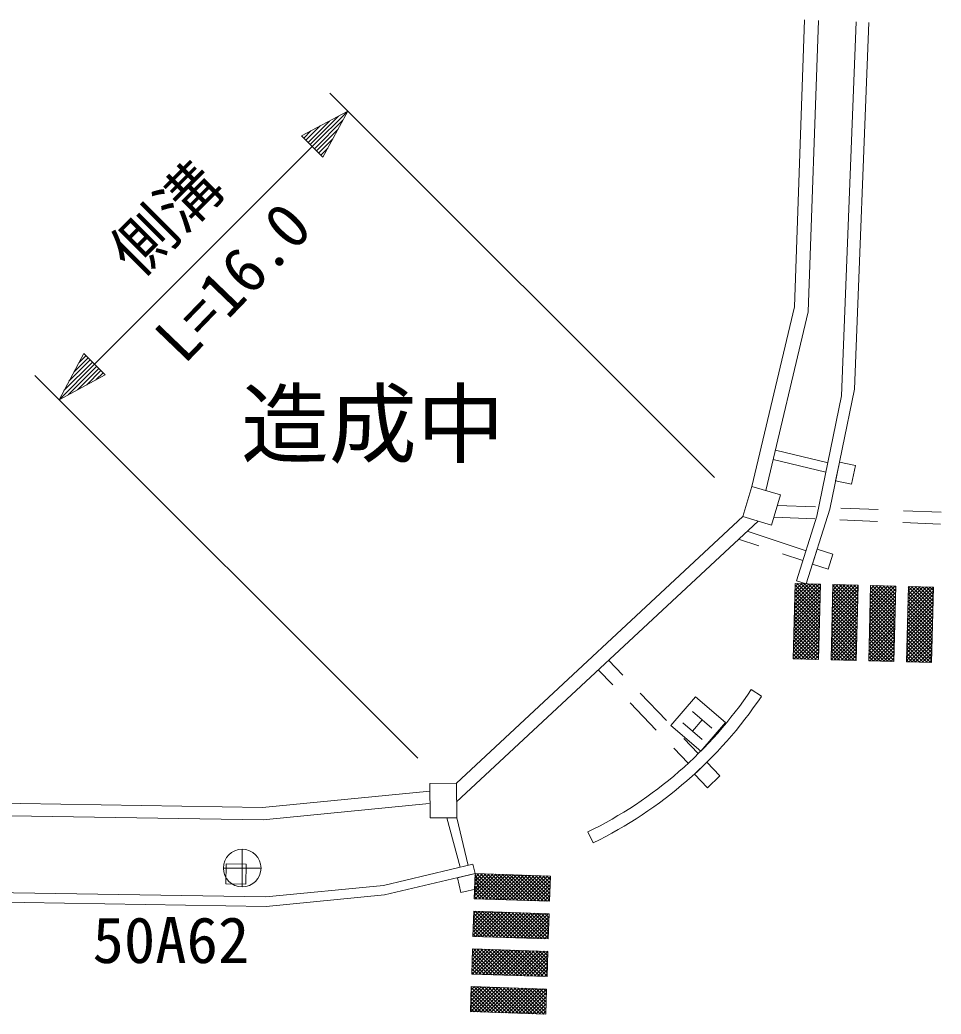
# Model space of a CAD drawing. Units: millimetres, scale not verified. Extents: x 40000 to 680000, y 20000 to 380000.
# Drawn here: x 219865 to 256524, y 291747 to 331336 of the extents above; entities that cross this region are included whole.
import ezdxf
from ezdxf.enums import TextEntityAlignment as Align

# ---------------------------------------------------------------- set-up
doc = ezdxf.new("R2010")
doc.units = ezdxf.units.MM
doc.header["$LTSCALE"] = 1000
for name, color, linetype, lineweight in [('M-BGD', 7, 'Continuous', 13), ('M-BMK-SRVR', 3, 'Continuous', 13), ('M-STR-HTXT', 7, 'Continuous', 13), ('M-STR-STRC', 7, 'Continuous', 13), ('M-STR-STRD', 7, 'Continuous', 13)]:
    doc.layers.add(name, color=color, linetype=linetype, lineweight=lineweight)
doc.styles.add('ＭＳ ゴシック', font='')
doc.styles.get('ＭＳ ゴシック').set_extended_font_data('MS Gothic')

msp = doc.modelspace()

# ---------------------------------------------------------------- linework, layer by layer
at = {"layer": 'M-BGD'}
for p, q in [((250692, 319905), (251093, 331336)), ((251237, 319712), (251645, 331316)), ((253141, 331258), (252559, 316362)), ((253642, 331238), (253072, 316637)), ((248990, 312758), (250692, 319905)), ((249543, 312596), (251237, 319712)), ((252559, 316362), (251580, 311571)), ((253072, 316637), (252095, 311856)), ((249928, 314207), (252029, 313699)), ((249837, 313831), (251938, 313323)), ((252478, 313728), (252325, 312980)), ((253113, 313598), (252478, 313728)), ((252960, 312850), (253113, 313598)), ((248990, 312758), (248637, 311557)), ((250128, 312423), (248990, 312758)), ((252325, 312980), (252960, 312850)), ((249775, 311222), (250128, 312423)), ((250005, 312004), (251528, 311940)), ((251580, 311571), (250770, 309005)), ((252095, 311856), (251156, 308883)), ((252528, 311898), (254026, 311834)), ((255025, 311792), (256524, 311729)), ((237238, 300940), (248637, 311557)), ((237243, 300203), (249242, 311379)), ((248637, 311557), (249775, 311222)), ((249867, 311535), (251501, 311466)), ((252500, 311424), (253998, 311360)), ((254997, 311318), (256496, 311255)), ((248807, 310974), (251152, 310199)), ((248465, 310655), (249270, 310390)), ((250219, 310076), (251024, 309810)), ((251591, 310259), (251401, 309659)), ((252219, 310060), (251591, 310259)), ((252030, 309460), (252219, 310060)), ((251401, 309659), (252030, 309460)), ((250770, 309005), (251156, 308883)), ((243284, 305841), (243860, 305242)), ((242883, 305455), (243458, 304857)), ((244553, 304521), (245592, 303440)), ((248971, 304670), (249373, 304401)), ((244151, 304136), (245191, 303054)), ((246285, 302719), (246861, 302120)), ((245884, 302333), (246459, 301734)), ((246707, 301305), (247204, 301777)), ((247204, 301777), (247723, 301231)), ((247226, 300759), (246707, 301305)), ((236183, 300933), (237238, 300940)), ((236192, 299558), (236183, 300933)), ((237238, 300940), (237248, 299565)), ((247723, 301231), (247226, 300759)), ((237248, 299565), (236192, 299558)), ((236861, 299563), (237384, 297594)), ((237248, 299565), (237705, 297670)), ((242673, 298566), (242461, 299001)), ((228074, 297737), (228061, 296937)), ((228874, 297724), (228074, 297737)), ((228874, 297724), (228861, 296924)), ((237888, 297713), (237976, 297342)), ((234371, 296491), (237976, 297342)), ((237277, 297177), (237976, 297342)), ((237976, 297342), (238114, 296755)), ((228861, 296924), (228061, 296937)), ((237415, 296590), (237277, 297177)), ((238114, 296755), (237415, 296590))]:
    msp.add_line(p, q, dxfattribs=at)
for points in [[(210249, 300294), (229523, 299978), (236185, 300631)], [(210241, 299794), (229543, 299478), (236146, 300127)], [(210400, 296726), (229652, 296411), (234334, 296869), (237888, 297713)], [(210394, 296346), (229667, 296030), (234371, 296491)]]:
    msp.add_lwpolyline(points, dxfattribs=at)
for radius in [16577, 17061]:
    msp.add_arc((235206, 313906), radius, 295.956, 326.1415, dxfattribs=at)
at = {"layer": 'M-BMK-SRVR'}
for p, q in [((228711, 296814), (228711, 298314)), ((229461, 297564), (227961, 297564))]:
    msp.add_line(p, q, dxfattribs=at)
msp.add_circle((228711, 297564), 750, dxfattribs=at)
at = {"layer": 'M-STR-HTXT'}
for p, q in [((247508, 313113), (232203, 328417)), ((232915, 327705), (231077, 326715)), ((231416, 326376), (232548, 327507)), ((232915, 327705), (231501, 326291)), ((232915, 327705), (231925, 325866)), ((231247, 326545), (231812, 327111)), ((232180, 327309), (231331, 326460)), ((231586, 326206), (232717, 327337)), ((231077, 326715), (231925, 325866)), ((231445, 326913), (231162, 326630)), ((232519, 326970), (231671, 326121)), ((222837, 317626), (231501, 326291)), ((231756, 326036), (232321, 326602)), ((232123, 326234), (231841, 325951)), ((221422, 316212), (222412, 318050)), ((222214, 317683), (222497, 317966)), ((223261, 317202), (222412, 318050)), ((221422, 316212), (222837, 317626)), ((222752, 317711), (221620, 316580)), ((222921, 317541), (221790, 316410)), ((221818, 316947), (222667, 317796)), ((222582, 317881), (222016, 317315)), ((235699, 301936), (220454, 317181)), ((221422, 316212), (223261, 317202)), ((222158, 316608), (223006, 317456)), ((223091, 317372), (222525, 316806)), ((222893, 317004), (223176, 317287))]:
    msp.add_line(p, q, dxfattribs=at)
at = {"layer": 'M-STR-STRC'}
for p, q in [((245775, 303237), (246757, 304375)), ((246757, 304375), (247940, 303353)), ((246628, 303796), (247399, 303130)), ((246241, 303348), (247012, 302682)), ((246627, 303015), (247014, 303463)), ((247940, 303353), (246958, 302215)), ((246958, 302215), (245775, 303237))]:
    msp.add_line(p, q, dxfattribs=at)
at = {"layer": 'M-STR-STRD'}
for p, q in [((250643, 305895), (250722, 308894)), ((250696, 307896), (251669, 308869)), ((250700, 308042), (251531, 308873)), ((250704, 308187), (251393, 308877)), ((250707, 308332), (251256, 308880)), ((250711, 308477), (251118, 308884)), ((250715, 308623), (250980, 308888)), ((250719, 308768), (250842, 308891)), ((251695, 307850), (250720, 308825)), ((250722, 308894), (251722, 308868)), ((251699, 307988), (250794, 308892)), ((251702, 308126), (250939, 308889)), ((251706, 308264), (251085, 308885)), ((251710, 308401), (251230, 308881)), ((251713, 308539), (251375, 308877)), ((251717, 308677), (251520, 308873)), ((251643, 305869), (251722, 308868)), ((251720, 308815), (251666, 308870)), ((252143, 305856), (252222, 308855)), ((252197, 307905), (253123, 308831)), ((252201, 308050), (252985, 308835)), ((252204, 308195), (252847, 308839)), ((252208, 308341), (252710, 308842)), ((252212, 308486), (252572, 308846)), ((252216, 308631), (252434, 308849)), ((252220, 308776), (252296, 308853)), ((253195, 307837), (252221, 308812)), ((252222, 308855), (253221, 308829)), ((253199, 307975), (252321, 308852)), ((253203, 308113), (252467, 308849)), ((253206, 308250), (252612, 308845)), ((253210, 308388), (252757, 308841)), ((253213, 308526), (252902, 308837)), ((253217, 308664), (253048, 308833)), ((253143, 305830), (253221, 308829)), ((253221, 308802), (253193, 308829)), ((253642, 305817), (253721, 308816)), ((253702, 308088), (254411, 308797)), ((253706, 308233), (254273, 308801)), ((253710, 308379), (254136, 308805)), ((253713, 308524), (253998, 308808)), ((253717, 308669), (253860, 308812)), ((253721, 308816), (254721, 308789)), ((253721, 308814), (253722, 308816)), ((254697, 307901), (253784, 308814)), ((254701, 308039), (253930, 308810)), ((254705, 308176), (254075, 308806)), ((254708, 308314), (254220, 308802)), ((254712, 308452), (254365, 308799)), ((254716, 308590), (254511, 308795)), ((250685, 307461), (251712, 308488)), ((250688, 307606), (251716, 308633)), ((250692, 307751), (251719, 308779)), ((251684, 307437), (250710, 308411)), ((251688, 307575), (250713, 308549)), ((251691, 307712), (250717, 308687)), ((252185, 307469), (253213, 308497)), ((252189, 307614), (253216, 308642)), ((252193, 307760), (253220, 308787)), ((253188, 307561), (252213, 308536)), ((253192, 307699), (252217, 308674)), ((253687, 307507), (254714, 308535)), ((253691, 307652), (254718, 308680)), ((253694, 307798), (254687, 308790)), ((253698, 307943), (254549, 308794)), ((254687, 307487), (253712, 308462)), ((254690, 307625), (253715, 308600)), ((254694, 307763), (253719, 308738)), ((254642, 305790), (254721, 308789)), ((254719, 308728), (254656, 308791)), ((255142, 305777), (255221, 308776)), ((255185, 307423), (256212, 308450)), ((255189, 307568), (256216, 308595)), ((255193, 307713), (256220, 308741)), ((255197, 307858), (256091, 308753)), ((255200, 308004), (255954, 308757)), ((255204, 308149), (255816, 308761)), ((255208, 308294), (255678, 308764)), ((255212, 308439), (255540, 308768)), ((256188, 307507), (255213, 308482)), ((255216, 308585), (255402, 308771)), ((256191, 307645), (255217, 308620)), ((255219, 308730), (255265, 308775)), ((256195, 307783), (255220, 308757)), ((255221, 308776), (256220, 308750)), ((256198, 307920), (255346, 308773)), ((256202, 308058), (255491, 308769)), ((256206, 308196), (255637, 308765)), ((256209, 308334), (255782, 308761)), ((256213, 308472), (255927, 308758)), ((256217, 308609), (256072, 308754)), ((256142, 305751), (256220, 308750)), ((256220, 308747), (256218, 308750)), ((250673, 307025), (251700, 308052)), ((250677, 307170), (251704, 308198)), ((250681, 307315), (251708, 308343)), ((251677, 307161), (250702, 308136)), ((251681, 307299), (250706, 308274)), ((252174, 307033), (253201, 308061)), ((252178, 307179), (253205, 308206)), ((252181, 307324), (253209, 308351)), ((253177, 307148), (252202, 308123)), ((253181, 307286), (252206, 308261)), ((253184, 307424), (252210, 308398)), ((253675, 307072), (254703, 308099)), ((253679, 307217), (254706, 308244)), ((253683, 307362), (254710, 308389)), ((254676, 307074), (253701, 308049)), ((254679, 307212), (253705, 308186)), ((254683, 307350), (253708, 308324)), ((255174, 306987), (256201, 308014)), ((255177, 307132), (256205, 308160)), ((255181, 307277), (256209, 308305)), ((256177, 307094), (255202, 308068)), ((256180, 307231), (255206, 308206)), ((256184, 307369), (255209, 308344)), ((250662, 306589), (251689, 307617)), ((250665, 306735), (251693, 307762)), ((250669, 306880), (251697, 307907)), ((251666, 306748), (250691, 307722)), ((251670, 306886), (250695, 307860)), ((251673, 307023), (250699, 307998)), ((252162, 306598), (253190, 307625)), ((252166, 306743), (253194, 307770)), ((252170, 306888), (253197, 307916)), ((253166, 306735), (252192, 307709)), ((253170, 306872), (252195, 307847)), ((253174, 307010), (252199, 307985)), ((253664, 306636), (254691, 307663)), ((253668, 306781), (254695, 307808)), ((253672, 306926), (254699, 307954)), ((254665, 306661), (253690, 307635)), ((254669, 306798), (253694, 307773)), ((254672, 306936), (253697, 307911)), ((255166, 306697), (256193, 307724)), ((255170, 306842), (256197, 307869)), ((256166, 306680), (255191, 307655)), ((256170, 306818), (255195, 307793)), ((256173, 306956), (255198, 307931)), ((250654, 306299), (251681, 307326)), ((250658, 306444), (251685, 307471)), ((251655, 306334), (250681, 307309)), ((251659, 306472), (250684, 307447)), ((251663, 306610), (250688, 307585)), ((252155, 306307), (253182, 307335)), ((252159, 306453), (253186, 307480)), ((253155, 306321), (252181, 307296)), ((253159, 306459), (252184, 307434)), ((253163, 306597), (252188, 307572)), ((253652, 306200), (254680, 307227)), ((253656, 306345), (254684, 307373)), ((253660, 306491), (254687, 307518)), ((254654, 306247), (253679, 307222)), ((254658, 306385), (253683, 307360)), ((254661, 306523), (253687, 307497)), ((255155, 306261), (256182, 307288)), ((255158, 306406), (256186, 307433)), ((255162, 306551), (256190, 307579)), ((256155, 306267), (255180, 307242)), ((256159, 306405), (255184, 307379)), ((256162, 306542), (255188, 307517)), ((250646, 306008), (251674, 307036)), ((250650, 306154), (251678, 307181)), ((251644, 305921), (250670, 306896)), ((251648, 306059), (250673, 307033)), ((250674, 305895), (251670, 306890)), ((251652, 306197), (250677, 307171)), ((252143, 305872), (253171, 306899)), ((252147, 306017), (253174, 307044)), ((252151, 306162), (253178, 307189)), ((253145, 305908), (252170, 306883)), ((253148, 306046), (252173, 307020)), ((253152, 306183), (252177, 307158)), ((253645, 305910), (254672, 306937)), ((253649, 306055), (254676, 307082)), ((254647, 305972), (253672, 306946)), ((254650, 306109), (253676, 307084)), ((255143, 305825), (256170, 306852)), ((255147, 305970), (256174, 306998)), ((255151, 306116), (256178, 307143)), ((256144, 305853), (255169, 306828)), ((256148, 305991), (255173, 306966)), ((256151, 306129), (255177, 307104)), ((251262, 305879), (250659, 306482)), ((251407, 305875), (250662, 306620)), ((251552, 305871), (250666, 306758)), ((250812, 305891), (251666, 306745)), ((250950, 305887), (251662, 306600)), ((251087, 305884), (251658, 306455)), ((252789, 305839), (252159, 306469)), ((252934, 305835), (252163, 306607)), ((253080, 305831), (252166, 306745)), ((252266, 305853), (253167, 306754)), ((252404, 305849), (253163, 306608)), ((252541, 305846), (253159, 306463)), ((254397, 305797), (253661, 306533)), ((254543, 305793), (253665, 306671)), ((254643, 305834), (253668, 306808)), ((253692, 305815), (254668, 306792)), ((253830, 305812), (254665, 306646)), ((253967, 305808), (254661, 306501)), ((255959, 305756), (255162, 306553)), ((256104, 305752), (255166, 306690)), ((255234, 305775), (256167, 306707)), ((255372, 305771), (256163, 306562)), ((250826, 305891), (250648, 306069)), ((250971, 305887), (250652, 306207)), ((251117, 305883), (250655, 306344)), ((251225, 305880), (251655, 306309)), ((251363, 305876), (251651, 306164)), ((252353, 305850), (252148, 306056)), ((252499, 305847), (252152, 306194)), ((252644, 305843), (252155, 306331)), ((252679, 305842), (253155, 306318)), ((252817, 305838), (253152, 306173)), ((252955, 305835), (253148, 306027)), ((253962, 305808), (253650, 306119)), ((254107, 305804), (253654, 306257)), ((254252, 305801), (253658, 306395)), ((254105, 305804), (254657, 306356)), ((254243, 305801), (254653, 306211)), ((254381, 305797), (254649, 306066)), ((255523, 305767), (255151, 306139)), ((255669, 305763), (255155, 306277)), ((255814, 305760), (255159, 306415)), ((255510, 305768), (256159, 306417)), ((255648, 305764), (256155, 306272)), ((255785, 305760), (256151, 306126)), ((251643, 305869), (250643, 305895)), ((250681, 305894), (250644, 305931)), ((251501, 305873), (251647, 306019)), ((251639, 305869), (251643, 305874)), ((253143, 305830), (252143, 305856)), ((252208, 305854), (252145, 305918)), ((253093, 305831), (253144, 305882)), ((254642, 305790), (253642, 305817)), ((253671, 305816), (253643, 305844)), ((253816, 305812), (253647, 305982)), ((254519, 305794), (254645, 305920)), ((256142, 305751), (255142, 305777)), ((255233, 305775), (255144, 305864)), ((255378, 305771), (255148, 306001)), ((255923, 305757), (256148, 305981)), ((256061, 305753), (256144, 305836)), ((237943, 296342), (237976, 297342)), ((237946, 296442), (238818, 297314)), ((237951, 296588), (238681, 297319)), ((237956, 296734), (238545, 297323)), ((237960, 296880), (238408, 297328)), ((237965, 297027), (238271, 297332)), ((237970, 297173), (238134, 297337)), ((237976, 297342), (240974, 297244)), ((237980, 297324), (237997, 297341)), ((239078, 296305), (238044, 297339)), ((239224, 296300), (238190, 297335)), ((239370, 296296), (238336, 297330)), ((239516, 296291), (238482, 297325)), ((239663, 296286), (238628, 297320)), ((239809, 296281), (238774, 297316)), ((238639, 296319), (237964, 296995)), ((238785, 296315), (237969, 297131)), ((238932, 296310), (237973, 297268)), ((237986, 296341), (238955, 297310)), ((238123, 296336), (239092, 297305)), ((238260, 296332), (239229, 297301)), ((238397, 296327), (239366, 297296)), ((238534, 296323), (239503, 297292)), ((238671, 296318), (239640, 297287)), ((238808, 296314), (239777, 297283)), ((239955, 296277), (238921, 297311)), ((238945, 296309), (239914, 297278)), ((240101, 296272), (239067, 297306)), ((239082, 296305), (240051, 297274)), ((240247, 296267), (239213, 297301)), ((239219, 296301), (240188, 297269)), ((239356, 296296), (240325, 297265)), ((240394, 296262), (239359, 297296)), ((239493, 296292), (240462, 297260)), ((240540, 296257), (239505, 297292)), ((239630, 296287), (240599, 297256)), ((240686, 296253), (239652, 297287)), ((239767, 296283), (240736, 297252)), ((240832, 296248), (239798, 297282)), ((239904, 296278), (240873, 297247)), ((240942, 296279), (239944, 297277)), ((240041, 296274), (240973, 297206)), ((240947, 296416), (240090, 297273)), ((240178, 296269), (240968, 297059)), ((240951, 296553), (240236, 297268)), ((240956, 296690), (240383, 297263)), ((240960, 296827), (240529, 297258)), ((240965, 296964), (240675, 297254)), ((240969, 297101), (240821, 297249)), ((240974, 297244), (240941, 296244)), ((240974, 297238), (240967, 297244)), ((238201, 296334), (237951, 296584)), ((238347, 296329), (237955, 296721)), ((238493, 296324), (237960, 296858)), ((240315, 296265), (240963, 296913)), ((240452, 296260), (240958, 296767)), ((240589, 296256), (240954, 296621)), ((240941, 296244), (237943, 296342)), ((238054, 296339), (237946, 296447)), ((240725, 296251), (240949, 296475)), ((240862, 296247), (240944, 296328)), ((237894, 294843), (237927, 295842)), ((237895, 294876), (238832, 295813)), ((237900, 295023), (238695, 295817)), ((237905, 295169), (238558, 295822)), ((237909, 295315), (238421, 295826)), ((237914, 295461), (238284, 295831)), ((237919, 295607), (238147, 295835)), ((237924, 295754), (238010, 295840)), ((238870, 294811), (237924, 295757)), ((240925, 295745), (237927, 295842)), ((239016, 294806), (237982, 295841)), ((238000, 294840), (238968, 295808)), ((239162, 294802), (238128, 295836)), ((238137, 294835), (239105, 295804)), ((238273, 294831), (239242, 295800)), ((239308, 294797), (238274, 295831)), ((238410, 294826), (239379, 295795)), ((239454, 294792), (238420, 295826)), ((238547, 294822), (239516, 295791)), ((239601, 294787), (238566, 295822)), ((238684, 294817), (239653, 295786)), ((239747, 294782), (238713, 295817)), ((238821, 294813), (239790, 295782)), ((239893, 294778), (238859, 295812)), ((238958, 294808), (239927, 295777)), ((240039, 294773), (239005, 295807)), ((239095, 294804), (240064, 295773)), ((240185, 294768), (239151, 295802)), ((239232, 294799), (240201, 295768)), ((240332, 294763), (239297, 295798)), ((239369, 294795), (240338, 295764)), ((240478, 294759), (239443, 295793)), ((239506, 294790), (240475, 295759)), ((240624, 294754), (239590, 295788)), ((239643, 294786), (240612, 295755)), ((240770, 294749), (239736, 295783)), ((239780, 294781), (240749, 295750)), ((240893, 294768), (239882, 295779)), ((239917, 294777), (240886, 295746)), ((240898, 294905), (240028, 295774)), ((240902, 295042), (240174, 295769)), ((240906, 295178), (240321, 295764)), ((240911, 295315), (240467, 295760)), ((240915, 295452), (240613, 295755)), ((240920, 295589), (240759, 295750)), ((240925, 295745), (240892, 294745)), ((240924, 295726), (240905, 295745)), ((238431, 294825), (237910, 295346)), ((238577, 294821), (237915, 295483)), ((238723, 294816), (237919, 295620)), ((240054, 294772), (240922, 295640)), ((240191, 294768), (240917, 295494)), ((240328, 294764), (240912, 295348)), ((238139, 294835), (237901, 295072)), ((238285, 294830), (237906, 295209)), ((240465, 294759), (240907, 295202)), ((240602, 294755), (240902, 295055)), ((240892, 294745), (237894, 294843)), ((237992, 294840), (237897, 294935)), ((240739, 294750), (240898, 294909)), ((240876, 294746), (240893, 294763)), ((237845, 293344), (237878, 294343)), ((237849, 293474), (238692, 294317)), ((237854, 293620), (238555, 294321)), ((237859, 293766), (238418, 294326)), ((237860, 293343), (238829, 294312)), ((237864, 293912), (238281, 294330)), ((237868, 294059), (238144, 294335)), ((237873, 294205), (238007, 294339)), ((238803, 293313), (237874, 294241)), ((240876, 294245), (237878, 294343)), ((238949, 293308), (237915, 294342)), ((237997, 293339), (238966, 294308)), ((239095, 293303), (238061, 294337)), ((238134, 293334), (239103, 294303)), ((239242, 293298), (238207, 294333)), ((238271, 293330), (239240, 294299)), ((239388, 293293), (238353, 294328)), ((238408, 293325), (239377, 294294)), ((239534, 293289), (238500, 294323)), ((238545, 293321), (239514, 294290)), ((239680, 293284), (238646, 294318)), ((238682, 293316), (239651, 294285)), ((239826, 293279), (238792, 294313)), ((238819, 293312), (239788, 294281)), ((239973, 293274), (238938, 294309)), ((238956, 293308), (239925, 294276)), ((240119, 293270), (239084, 294304)), ((239093, 293303), (240062, 294272)), ((239230, 293299), (240199, 294267)), ((240265, 293265), (239231, 294299)), ((239367, 293294), (240335, 294263)), ((240411, 293260), (239377, 294294)), ((239504, 293290), (240472, 294259)), ((240557, 293255), (239523, 294290)), ((239640, 293285), (240609, 294254)), ((240704, 293250), (239669, 294285)), ((239777, 293281), (240746, 294250)), ((240844, 293252), (239815, 294280)), ((239914, 293276), (240876, 294238)), ((240848, 293389), (239962, 294275)), ((240853, 293526), (240108, 294270)), ((240857, 293663), (240254, 294266)), ((240861, 293800), (240400, 294261)), ((240866, 293937), (240546, 294256)), ((240870, 294074), (240693, 294251)), ((240875, 294210), (240839, 294247)), ((240876, 294245), (240843, 293246)), ((238364, 293327), (237861, 293830)), ((238511, 293322), (237865, 293967)), ((238657, 293317), (237870, 294104)), ((240051, 293272), (240871, 294091)), ((240188, 293267), (240866, 293945)), ((240325, 293263), (240861, 293799)), ((237926, 293341), (237847, 293420)), ((238072, 293336), (237852, 293556)), ((238218, 293332), (237856, 293693)), ((240462, 293258), (240857, 293653)), ((240599, 293254), (240852, 293507)), ((240736, 293249), (240847, 293360)), ((240843, 293246), (237845, 293344)), ((237796, 291845), (237829, 292844)), ((237801, 291984), (238634, 292818)), ((237802, 291844), (238771, 292813)), ((237805, 292130), (238497, 292822)), ((237810, 292276), (238360, 292827)), ((237815, 292423), (238224, 292831)), ((237820, 292569), (238087, 292836)), ((238671, 291816), (237823, 292664)), ((237824, 292715), (237950, 292840)), ((238817, 291811), (237827, 292801)), ((240827, 292746), (237829, 292844)), ((238963, 291806), (237929, 292841)), ((237939, 291840), (238908, 292809)), ((239110, 291802), (238075, 292836)), ((238076, 291835), (239045, 292804)), ((238213, 291831), (239182, 292800)), ((239256, 291797), (238221, 292831)), ((238350, 291827), (239319, 292795)), ((239402, 291792), (238368, 292826)), ((238487, 291822), (239456, 292791)), ((239548, 291787), (238514, 292822)), ((238624, 291818), (239593, 292786)), ((239694, 291783), (238660, 292817)), ((238761, 291813), (239730, 292782)), ((239841, 291778), (238806, 292812)), ((238898, 291809), (239867, 292778)), ((239987, 291773), (238952, 292807)), ((239035, 291804), (240004, 292773)), ((240133, 291768), (239099, 292803)), ((239172, 291800), (240141, 292769)), ((240279, 291764), (239245, 292798)), ((239309, 291795), (240278, 292764)), ((240425, 291759), (239391, 292793)), ((239446, 291791), (240415, 292760)), ((240572, 291754), (239537, 292788)), ((239583, 291786), (240552, 292755)), ((240718, 291749), (239683, 292784)), ((239720, 291782), (240689, 292751)), ((240797, 291812), (239830, 292779)), ((239857, 291777), (240826, 292746)), ((240801, 291949), (239976, 292774)), ((239994, 291773), (240822, 292602)), ((240805, 292086), (240122, 292769)), ((240810, 292223), (240268, 292764)), ((240814, 292360), (240414, 292760)), ((240819, 292497), (240561, 292755)), ((240823, 292633), (240707, 292750)), ((240827, 292746), (240794, 291747)), ((238232, 291830), (237809, 292253)), ((238379, 291826), (237814, 292390)), ((238525, 291821), (237818, 292527)), ((240131, 291768), (240818, 292455)), ((240267, 291764), (240813, 292309)), ((240794, 291747), (237796, 291845)), ((237940, 291840), (237800, 291979)), ((238086, 291835), (237805, 292116)), ((240404, 291759), (240808, 292163)), ((240541, 291755), (240803, 292017)), ((240678, 291750), (240798, 291871))]:
    msp.add_line(p, q, dxfattribs=at)

# ---------------------------------------------------------------- texts
at = {"layer": 'M-BGD', "style": 'ＭＳ ゴシック'}
msp.add_text('造成中', height=2566, dxfattribs=at).set_placement((228660, 313200), align=Align.BOTTOM_LEFT)
at = {"layer": 'M-BMK-SRVR', "style": 'ＭＳ ゴシック'}
msp.add_text('50A62', height=1833, dxfattribs=at).set_placement((222757, 293230), align=Align.BOTTOM_LEFT)
at = {"layer": 'M-STR-HTXT', "style": 'ＭＳ ゴシック'}
for s, rotation, p in [('側溝', 45, (224960, 320620)), ('L=16.0', 46.077, (226796, 317192))]:
    msp.add_text(s, height=1833, rotation=rotation, dxfattribs=at).set_placement(p, align=Align.BOTTOM_LEFT)

doc.saveas('drawing.dxf')
